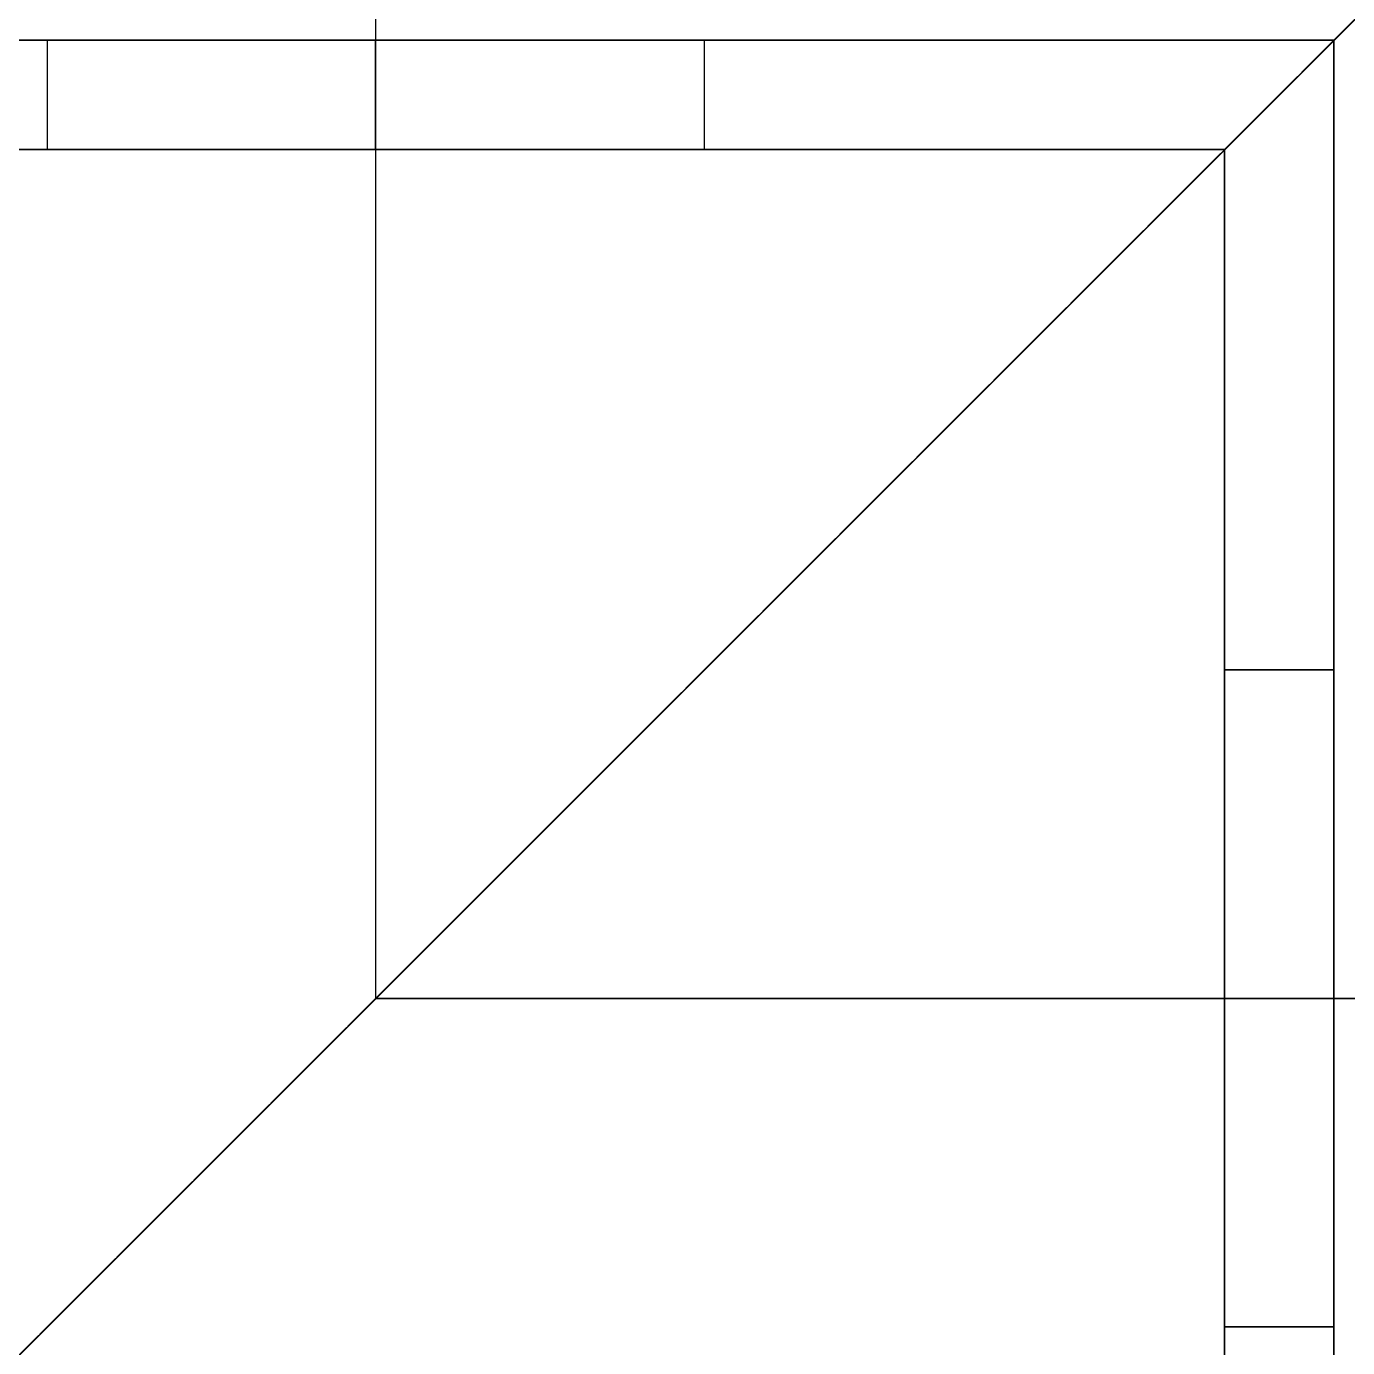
# Model space of a CAD drawing. Header units: millimetres. Extents: x -6529 to 809, y -8611 to 207.
# Drawn here: x -493.35 to -469.22, y -8597.38 to -8573.25 of the extents above; entities that cross this region are included whole.
import ezdxf

# ---------------------------------------------------------------- set-up
doc = ezdxf.new("R2010")
doc.units = ezdxf.units.MM
doc.header["$MEASUREMENT"] = 0
doc.layers.add('staal', color=5, linetype='Continuous', true_color=0x0000ff)

msp = doc.modelspace()

# ---------------------------------------------------------------- linework, layer by layer
at = {"layer": 'staal'}
for p, q in [((-506.974, -8611.003, 1952), (-466.974, -8571.003, 1952)), ((-506.974, -8611.003), (-466.974, -8571.003)), ((-506.974, -8611.003), (-466.974, -8571.003)), ((-466.974, -8571.003), (-506.974, -8611.003, 40)), ((-506.974, -8611.003, 676), (-466.974, -8571.003, 676)), ((-492.974, -8573.503, 2122.5), (-492.974, -8575.503, 2122.5)), ((-492.974, -8573.503, 2047.5), (-492.974, -8575.503, 2047.5)), ((-492.974, -8573.503, 1821.5), (-492.974, -8575.503, 1821.5)), ((-492.974, -8573.503, 1896.5), (-492.974, -8575.503, 1896.5)), ((-492.974, -8573.503, 95.5), (-492.974, -8575.503, 95.5)), ((-492.974, -8573.503, 170.5), (-492.974, -8575.503, 170.5)), ((-492.974, -8573.503, 545.5), (-492.974, -8575.503, 545.5)), ((-492.974, -8573.503, 620.5), (-492.974, -8575.503, 620.5)), ((-492.974, -8573.503, 846.5), (-492.974, -8575.503, 846.5)), ((-492.974, -8573.503, 771.5), (-492.974, -8575.503, 771.5)), ((-486.974, -8575.503, 1992), (-486.974, -8573.503, 1992)), ((-486.974, -8575.503, 2160), (-486.974, -8573.503, 2160)), ((-486.974, -8573.503, 2128.5), (-486.974, -8575.503, 2128.5)), ((-486.974, -8573.503, 2116.5), (-486.974, -8575.503, 2116.5)), ((-486.974, -8573.503, 2053.5), (-486.974, -8575.503, 2053.5)), ((-486.974, -8573.503, 2041.5), (-486.974, -8575.503, 2041.5)), ((-486.974, -8575.503, 1952), (-486.974, -8573.503, 1952)), ((-486.974, -8575.503, 1784), (-486.974, -8573.503, 1784)), ((-486.974, -8573.503, 1815.5), (-486.974, -8575.503, 1815.5)), ((-486.974, -8573.503, 1827.5), (-486.974, -8575.503, 1827.5)), ((-486.974, -8573.503, 1890.5), (-486.974, -8575.503, 1890.5)), ((-486.974, -8573.503, 1902.5), (-486.974, -8575.503, 1902.5)), ((-486.974, -8575.503, 40), (-486.974, -8573.503, 40)), ((-486.974, -8575.503, 208), (-486.974, -8573.503, 208)), ((-486.974, -8573.503, 101.5), (-486.974, -8575.503, 101.5)), ((-486.974, -8573.503, 89.5), (-486.974, -8575.503, 89.5)), ((-486.974, -8573.503, 176.5), (-486.974, -8575.503, 176.5)), ((-486.974, -8573.503, 164.5), (-486.974, -8575.503, 164.5)), ((-486.974, -8575.503, 676), (-486.974, -8573.503, 676)), ((-486.974, -8575.503, 508), (-486.974, -8573.503, 508)), ((-486.974, -8573.503, 539.5), (-486.974, -8575.503, 539.5)), ((-486.974, -8573.503, 551.5), (-486.974, -8575.503, 551.5)), ((-486.974, -8573.503, 614.5), (-486.974, -8575.503, 614.5)), ((-486.974, -8573.503, 626.5), (-486.974, -8575.503, 626.5)), ((-486.974, -8575.503, 716), (-486.974, -8573.503, 716)), ((-486.974, -8575.503, 884), (-486.974, -8573.503, 884)), ((-486.974, -8573.503, 852.5), (-486.974, -8575.503, 852.5)), ((-486.974, -8573.503, 840.5), (-486.974, -8575.503, 840.5)), ((-486.974, -8573.503, 777.5), (-486.974, -8575.503, 777.5)), ((-486.974, -8573.503, 765.5), (-486.974, -8575.503, 765.5)), ((-480.974, -8573.503, 2122.5), (-480.974, -8575.503, 2122.5)), ((-480.974, -8573.503, 2047.5), (-480.974, -8575.503, 2047.5)), ((-480.974, -8573.503, 1821.5), (-480.974, -8575.503, 1821.5)), ((-480.974, -8573.503, 1896.5), (-480.974, -8575.503, 1896.5)), ((-480.974, -8573.503, 95.5), (-480.974, -8575.503, 95.5)), ((-480.974, -8573.503, 170.5), (-480.974, -8575.503, 170.5)), ((-480.974, -8573.503, 545.5), (-480.974, -8575.503, 545.5)), ((-480.974, -8573.503, 620.5), (-480.974, -8575.503, 620.5)), ((-480.974, -8573.503, 846.5), (-480.974, -8575.503, 846.5)), ((-480.974, -8573.503, 771.5), (-480.974, -8575.503, 771.5)), ((-469.474, -8585.003, 2047.5), (-471.474, -8585.003, 2047.5)), ((-469.474, -8585.003, 2122.5), (-471.474, -8585.003, 2122.5)), ((-469.474, -8585.003, 1896.5), (-471.474, -8585.003, 1896.5)), ((-469.474, -8585.003, 1821.5), (-471.474, -8585.003, 1821.5)), ((-471.474, -8585.003, 95.5), (-469.474, -8585.003, 95.5)), ((-471.474, -8585.003, 170.5), (-469.474, -8585.003, 170.5)), ((-469.474, -8585.003, 620.5), (-471.474, -8585.003, 620.5)), ((-469.474, -8585.003, 545.5), (-471.474, -8585.003, 545.5)), ((-469.474, -8585.003, 771.5), (-471.474, -8585.003, 771.5)), ((-469.474, -8585.003, 846.5), (-471.474, -8585.003, 846.5)), ((-469.474, -8591.003, 1992), (-471.474, -8591.003, 1992)), ((-469.474, -8591.003, 2160), (-471.474, -8591.003, 2160)), ((-469.474, -8591.003, 2053.5), (-471.474, -8591.003, 2053.5)), ((-469.474, -8591.003, 2041.5), (-471.474, -8591.003, 2041.5)), ((-469.474, -8591.003, 2128.5), (-471.474, -8591.003, 2128.5)), ((-469.474, -8591.003, 2116.5), (-471.474, -8591.003, 2116.5)), ((-469.474, -8591.003, 1952), (-471.474, -8591.003, 1952)), ((-469.474, -8591.003, 1784), (-471.474, -8591.003, 1784)), ((-469.474, -8591.003, 1890.5), (-471.474, -8591.003, 1890.5)), ((-469.474, -8591.003, 1902.5), (-471.474, -8591.003, 1902.5)), ((-469.474, -8591.003, 1815.5), (-471.474, -8591.003, 1815.5)), ((-469.474, -8591.003, 1827.5), (-471.474, -8591.003, 1827.5)), ((-471.474, -8591.003, 40), (-469.474, -8591.003, 40)), ((-471.474, -8591.003, 208), (-469.474, -8591.003, 208)), ((-471.474, -8591.003, 101.5), (-469.474, -8591.003, 101.5)), ((-471.474, -8591.003, 89.5), (-469.474, -8591.003, 89.5)), ((-471.474, -8591.003, 176.5), (-469.474, -8591.003, 176.5)), ((-471.474, -8591.003, 164.5), (-469.474, -8591.003, 164.5)), ((-469.474, -8591.003, 676), (-471.474, -8591.003, 676)), ((-469.474, -8591.003, 508), (-471.474, -8591.003, 508)), ((-469.474, -8591.003, 614.5), (-471.474, -8591.003, 614.5)), ((-469.474, -8591.003, 626.5), (-471.474, -8591.003, 626.5)), ((-469.474, -8591.003, 539.5), (-471.474, -8591.003, 539.5)), ((-469.474, -8591.003, 551.5), (-471.474, -8591.003, 551.5)), ((-469.474, -8591.003, 716), (-471.474, -8591.003, 716)), ((-469.474, -8591.003, 884), (-471.474, -8591.003, 884)), ((-469.474, -8591.003, 777.5), (-471.474, -8591.003, 777.5)), ((-469.474, -8591.003, 765.5), (-471.474, -8591.003, 765.5)), ((-469.474, -8591.003, 852.5), (-471.474, -8591.003, 852.5)), ((-469.474, -8591.003, 840.5), (-471.474, -8591.003, 840.5)), ((-469.474, -8597.003, 2047.5), (-471.474, -8597.003, 2047.5)), ((-469.474, -8597.003, 2122.5), (-471.474, -8597.003, 2122.5)), ((-469.474, -8597.003, 1896.5), (-471.474, -8597.003, 1896.5)), ((-469.474, -8597.003, 1821.5), (-471.474, -8597.003, 1821.5)), ((-471.474, -8597.003, 95.5), (-469.474, -8597.003, 95.5)), ((-471.474, -8597.003, 170.5), (-469.474, -8597.003, 170.5)), ((-469.474, -8597.003, 620.5), (-471.474, -8597.003, 620.5)), ((-469.474, -8597.003, 545.5), (-471.474, -8597.003, 545.5)), ((-469.474, -8597.003, 771.5), (-471.474, -8597.003, 771.5)), ((-469.474, -8597.003, 846.5), (-471.474, -8597.003, 846.5))]:
    msp.add_line(p, q, dxfattribs=at)
for points in [[(-486.974, -8520.503, 1992), (-486.974, -8555.753, 1992), (-486.974, -8591.003, 1992)], [(-486.974, -8520.503, 1990), (-486.974, -8555.753, 1990), (-486.974, -8591.003, 1990)], [(-486.974, -8520.503, 1954), (-486.974, -8555.753, 1954), (-486.974, -8591.003, 1954)], [(-486.974, -8520.503, 1952), (-486.974, -8555.753, 1952), (-486.974, -8591.003, 1952)], [(-486.974, -8520.503, 716), (-486.974, -8555.753, 716), (-486.974, -8591.003, 716)], [(-486.974, -8520.503, 714), (-486.974, -8555.753, 714), (-486.974, -8591.003, 714)], [(-486.974, -8520.503, 678), (-486.974, -8555.753, 678), (-486.974, -8591.003, 678)], [(-486.974, -8520.503, 676), (-486.974, -8555.753, 676), (-486.974, -8591.003, 676)], [(-486.974, -8521.503, 40), (-486.974, -8556.253, 40), (-486.974, -8591.003, 40)], [(-486.974, -8521.503, 38), (-486.974, -8556.253, 38), (-486.974, -8591.003, 38)], [(-486.974, -8521.503, 2), (-486.974, -8556.253, 2), (-486.974, -8591.003, 2)], [(-486.974, -8521.503), (-486.974, -8556.253), (-486.974, -8591.003)], [(-506.974, -8611.003, 1992), (-486.974, -8591.003, 1992), (-466.974, -8571.003, 1992)], [(-506.974, -8611.003, 1952), (-486.974, -8591.003, 1952), (-466.974, -8571.003, 1952)], [(-466.974, -8571.003, 1992), (-486.974, -8591.003, 1992), (-506.974, -8611.003, 1992)], [(-506.974, -8611.003, 40), (-486.974, -8591.003, 40), (-466.974, -8571.003, 40)], [(-506.974, -8611.003, 40), (-486.974, -8591.003, 40), (-466.974, -8571.003, 40)], [(-506.974, -8611.003, 676), (-486.974, -8591.003, 676), (-466.974, -8571.003, 676)], [(-466.974, -8571.003, 716), (-486.974, -8591.003, 716), (-506.974, -8611.003, 716)], [(-506.974, -8611.003, 716), (-486.974, -8591.003, 716), (-466.974, -8571.003, 716)], [(-468.974, -8573.003, 1990), (-486.974, -8591.003, 1990), (-504.974, -8609.003, 1990)], [(-504.974, -8609.003, 1954), (-486.974, -8591.003, 1954), (-468.974, -8573.003, 1954)], [(-504.974, -8609.003, 1990), (-486.974, -8591.003, 1990), (-468.974, -8573.003, 1990)], [(-468.974, -8573.003, 1954), (-486.974, -8591.003, 1954), (-504.974, -8609.003, 1954)], [(-468.974, -8573.003, 38), (-486.974, -8591.003, 38), (-504.974, -8609.003, 38)], [(-504.974, -8609.003, 2), (-486.974, -8591.003, 2), (-468.974, -8573.003, 2)], [(-468.974, -8573.003, 38), (-486.974, -8591.003, 38), (-504.974, -8609.003, 38)], [(-504.974, -8609.003, 2), (-486.974, -8591.003, 2), (-468.974, -8573.003, 2)], [(-504.974, -8609.003, 714), (-486.974, -8591.003, 714), (-468.974, -8573.003, 714)], [(-468.974, -8573.003, 678), (-486.974, -8591.003, 678), (-504.974, -8609.003, 678)], [(-468.974, -8573.003, 714), (-486.974, -8591.003, 714), (-504.974, -8609.003, 714)], [(-504.974, -8609.003, 678), (-486.974, -8591.003, 678), (-468.974, -8573.003, 678)], [(-504.474, -8573.503, 1992), (-486.974, -8573.503, 1992), (-469.474, -8573.503, 1992)], [(-504.474, -8573.503, 2160), (-486.974, -8573.503, 2160), (-469.474, -8573.503, 2160)], [(-504.474, -8573.503, 2076), (-486.974, -8573.503, 2076), (-469.474, -8573.503, 2076)], [(-504.474, -8573.503, 1952), (-486.974, -8573.503, 1952), (-469.474, -8573.503, 1952)], [(-504.474, -8573.503, 1784), (-486.974, -8573.503, 1784), (-469.474, -8573.503, 1784)], [(-504.474, -8573.503, 1868), (-486.974, -8573.503, 1868), (-469.474, -8573.503, 1868)], [(-469.474, -8573.503, 40), (-486.974, -8573.503, 40), (-504.474, -8573.503, 40)], [(-469.474, -8573.503, 208), (-486.974, -8573.503, 208), (-504.474, -8573.503, 208)], [(-469.474, -8573.503, 124), (-486.974, -8573.503, 124), (-504.474, -8573.503, 124)], [(-504.474, -8573.503, 676), (-486.974, -8573.503, 676), (-469.474, -8573.503, 676)], [(-504.474, -8573.503, 508), (-486.974, -8573.503, 508), (-469.474, -8573.503, 508)], [(-504.474, -8573.503, 592), (-486.974, -8573.503, 592), (-469.474, -8573.503, 592)], [(-504.474, -8573.503, 716), (-486.974, -8573.503, 716), (-469.474, -8573.503, 716)], [(-504.474, -8573.503, 884), (-486.974, -8573.503, 884), (-469.474, -8573.503, 884)], [(-504.474, -8573.503, 800), (-486.974, -8573.503, 800), (-469.474, -8573.503, 800)], [(-486.974, -8573.503, 1992), (-486.974, -8573.503, 2016.75), (-486.974, -8573.503, 2041.5)], [(-486.974, -8573.503, 2053.5), (-486.974, -8573.503, 2085), (-486.974, -8573.503, 2116.5)], [(-486.974, -8573.503, 2128.5), (-486.974, -8573.503, 2144.25), (-486.974, -8573.503, 2160)], [(-486.974, -8573.503, 1952), (-486.974, -8573.503, 1927.25), (-486.974, -8573.503, 1902.5)], [(-486.974, -8573.503, 1890.5), (-486.974, -8573.503, 1859), (-486.974, -8573.503, 1827.5)], [(-486.974, -8573.503, 1815.5), (-486.974, -8573.503, 1799.75), (-486.974, -8573.503, 1784)], [(-486.974, -8573.503, 40), (-486.974, -8573.503, 64.75), (-486.974, -8573.503, 89.5)], [(-486.974, -8573.503, 101.5), (-486.974, -8573.503, 133), (-486.974, -8573.503, 164.5)], [(-486.974, -8573.503, 176.5), (-486.974, -8573.503, 192.25), (-486.974, -8573.503, 208)], [(-486.974, -8573.503, 676), (-486.974, -8573.503, 651.25), (-486.974, -8573.503, 626.5)], [(-486.974, -8573.503, 614.5), (-486.974, -8573.503, 583), (-486.974, -8573.503, 551.5)], [(-486.974, -8573.503, 539.5), (-486.974, -8573.503, 523.75), (-486.974, -8573.503, 508)], [(-486.974, -8573.503, 716), (-486.974, -8573.503, 740.75), (-486.974, -8573.503, 765.5)], [(-486.974, -8573.503, 777.5), (-486.974, -8573.503, 809), (-486.974, -8573.503, 840.5)], [(-486.974, -8573.503, 852.5), (-486.974, -8573.503, 868.25), (-486.974, -8573.503, 884)], [(-469.474, -8573.503, 1992), (-469.474, -8573.503, 2076), (-469.474, -8573.503, 2160)], [(-469.474, -8573.503, 1992), (-469.474, -8591.003, 1992), (-469.474, -8608.503, 1992)], [(-469.474, -8573.503, 2160), (-469.474, -8591.003, 2160), (-469.474, -8608.503, 2160)], [(-469.474, -8573.503, 2076), (-469.474, -8591.003, 2076), (-469.474, -8608.503, 2076)], [(-469.474, -8573.503, 1952), (-469.474, -8573.503, 1868), (-469.474, -8573.503, 1784)], [(-469.474, -8573.503, 1952), (-469.474, -8591.003, 1952), (-469.474, -8608.503, 1952)], [(-469.474, -8573.503, 1784), (-469.474, -8591.003, 1784), (-469.474, -8608.503, 1784)], [(-469.474, -8573.503, 1868), (-469.474, -8591.003, 1868), (-469.474, -8608.503, 1868)], [(-469.474, -8608.503, 40), (-469.474, -8591.003, 40), (-469.474, -8573.503, 40)], [(-469.474, -8573.503, 40), (-469.474, -8573.503, 124), (-469.474, -8573.503, 208)], [(-469.474, -8608.503, 208), (-469.474, -8591.003, 208), (-469.474, -8573.503, 208)], [(-469.474, -8608.503, 124), (-469.474, -8591.003, 124), (-469.474, -8573.503, 124)], [(-469.474, -8573.503, 676), (-469.474, -8573.503, 592), (-469.474, -8573.503, 508)], [(-469.474, -8573.503, 676), (-469.474, -8591.003, 676), (-469.474, -8608.503, 676)], [(-469.474, -8573.503, 508), (-469.474, -8591.003, 508), (-469.474, -8608.503, 508)], [(-469.474, -8573.503, 592), (-469.474, -8591.003, 592), (-469.474, -8608.503, 592)], [(-469.474, -8573.503, 716), (-469.474, -8573.503, 800), (-469.474, -8573.503, 884)], [(-469.474, -8573.503, 716), (-469.474, -8591.003, 716), (-469.474, -8608.503, 716)], [(-469.474, -8573.503, 884), (-469.474, -8591.003, 884), (-469.474, -8608.503, 884)], [(-469.474, -8573.503, 800), (-469.474, -8591.003, 800), (-469.474, -8608.503, 800)], [(-471.474, -8575.503, 1992), (-486.974, -8575.503, 1992), (-502.474, -8575.503, 1992)], [(-471.474, -8575.503, 2160), (-486.974, -8575.503, 2160), (-502.474, -8575.503, 2160)], [(-471.474, -8575.503, 2076), (-486.974, -8575.503, 2076), (-502.474, -8575.503, 2076)], [(-471.474, -8575.503, 1952), (-486.974, -8575.503, 1952), (-502.474, -8575.503, 1952)], [(-471.474, -8575.503, 1784), (-486.974, -8575.503, 1784), (-502.474, -8575.503, 1784)], [(-471.474, -8575.503, 1868), (-486.974, -8575.503, 1868), (-502.474, -8575.503, 1868)], [(-502.474, -8575.503, 40), (-486.974, -8575.503, 40), (-471.474, -8575.503, 40)], [(-502.474, -8575.503, 208), (-486.974, -8575.503, 208), (-471.474, -8575.503, 208)], [(-502.474, -8575.503, 124), (-486.974, -8575.503, 124), (-471.474, -8575.503, 124)], [(-471.474, -8575.503, 676), (-486.974, -8575.503, 676), (-502.474, -8575.503, 676)], [(-471.474, -8575.503, 508), (-486.974, -8575.503, 508), (-502.474, -8575.503, 508)], [(-471.474, -8575.503, 592), (-486.974, -8575.503, 592), (-502.474, -8575.503, 592)], [(-471.474, -8575.503, 716), (-486.974, -8575.503, 716), (-502.474, -8575.503, 716)], [(-471.474, -8575.503, 884), (-486.974, -8575.503, 884), (-502.474, -8575.503, 884)], [(-471.474, -8575.503, 800), (-486.974, -8575.503, 800), (-502.474, -8575.503, 800)], [(-486.974, -8575.503, 1992), (-486.974, -8575.503, 2016.75), (-486.974, -8575.503, 2041.5)], [(-486.974, -8575.503, 2053.5), (-486.974, -8575.503, 2085), (-486.974, -8575.503, 2116.5)], [(-486.974, -8575.503, 2128.5), (-486.974, -8575.503, 2144.25), (-486.974, -8575.503, 2160)], [(-486.974, -8575.503, 1952), (-486.974, -8575.503, 1927.25), (-486.974, -8575.503, 1902.5)], [(-486.974, -8575.503, 1890.5), (-486.974, -8575.503, 1859), (-486.974, -8575.503, 1827.5)], [(-486.974, -8575.503, 1815.5), (-486.974, -8575.503, 1799.75), (-486.974, -8575.503, 1784)], [(-486.974, -8575.503, 40), (-486.974, -8575.503, 64.75), (-486.974, -8575.503, 89.5)], [(-486.974, -8575.503, 101.5), (-486.974, -8575.503, 133), (-486.974, -8575.503, 164.5)], [(-486.974, -8575.503, 176.5), (-486.974, -8575.503, 192.25), (-486.974, -8575.503, 208)], [(-486.974, -8575.503, 676), (-486.974, -8575.503, 651.25), (-486.974, -8575.503, 626.5)], [(-486.974, -8575.503, 614.5), (-486.974, -8575.503, 583), (-486.974, -8575.503, 551.5)], [(-486.974, -8575.503, 539.5), (-486.974, -8575.503, 523.75), (-486.974, -8575.503, 508)], [(-486.974, -8575.503, 716), (-486.974, -8575.503, 740.75), (-486.974, -8575.503, 765.5)], [(-486.974, -8575.503, 777.5), (-486.974, -8575.503, 809), (-486.974, -8575.503, 840.5)], [(-486.974, -8575.503, 852.5), (-486.974, -8575.503, 868.25), (-486.974, -8575.503, 884)], [(-471.474, -8606.503, 1992), (-471.474, -8591.003, 1992), (-471.474, -8575.503, 1992)], [(-471.474, -8575.503, 1992), (-471.474, -8575.503, 2076), (-471.474, -8575.503, 2160)], [(-471.474, -8606.503, 2160), (-471.474, -8591.003, 2160), (-471.474, -8575.503, 2160)], [(-471.474, -8606.503, 2076), (-471.474, -8591.003, 2076), (-471.474, -8575.503, 2076)], [(-471.474, -8606.503, 1952), (-471.474, -8591.003, 1952), (-471.474, -8575.503, 1952)], [(-471.474, -8575.503, 1952), (-471.474, -8575.503, 1868), (-471.474, -8575.503, 1784)], [(-471.474, -8606.503, 1784), (-471.474, -8591.003, 1784), (-471.474, -8575.503, 1784)], [(-471.474, -8606.503, 1868), (-471.474, -8591.003, 1868), (-471.474, -8575.503, 1868)], [(-471.474, -8575.503, 40), (-471.474, -8575.503, 124), (-471.474, -8575.503, 208)], [(-471.474, -8575.503, 40), (-471.474, -8591.003, 40), (-471.474, -8606.503, 40)], [(-471.474, -8575.503, 208), (-471.474, -8591.003, 208), (-471.474, -8606.503, 208)], [(-471.474, -8575.503, 124), (-471.474, -8591.003, 124), (-471.474, -8606.503, 124)], [(-471.474, -8606.503, 676), (-471.474, -8591.003, 676), (-471.474, -8575.503, 676)], [(-471.474, -8575.503, 676), (-471.474, -8575.503, 592), (-471.474, -8575.503, 508)], [(-471.474, -8606.503, 508), (-471.474, -8591.003, 508), (-471.474, -8575.503, 508)], [(-471.474, -8606.503, 592), (-471.474, -8591.003, 592), (-471.474, -8575.503, 592)], [(-471.474, -8606.503, 716), (-471.474, -8591.003, 716), (-471.474, -8575.503, 716)], [(-471.474, -8575.503, 716), (-471.474, -8575.503, 800), (-471.474, -8575.503, 884)], [(-471.474, -8606.503, 884), (-471.474, -8591.003, 884), (-471.474, -8575.503, 884)], [(-471.474, -8606.503, 800), (-471.474, -8591.003, 800), (-471.474, -8575.503, 800)], [(-486.974, -8591.003, 1992), (-451.724, -8591.003, 1992), (-416.474, -8591.003, 1992)], [(-486.974, -8591.003, 1990), (-451.724, -8591.003, 1990), (-416.474, -8591.003, 1990)], [(-486.974, -8591.003, 1954), (-451.724, -8591.003, 1954), (-416.474, -8591.003, 1954)], [(-486.974, -8591.003, 1952), (-451.724, -8591.003, 1952), (-416.474, -8591.003, 1952)], [(-486.974, -8591.003, 1952), (-486.974, -8591.003, 1953), (-486.974, -8591.003, 1954)], [(-486.974, -8591.003, 1990), (-486.974, -8591.003, 1991), (-486.974, -8591.003, 1992)], [(-416.474, -8591.003, 40), (-451.724, -8591.003, 40), (-486.974, -8591.003, 40)], [(-416.474, -8591.003, 38), (-451.724, -8591.003, 38), (-486.974, -8591.003, 38)], [(-416.474, -8591.003, 2), (-451.724, -8591.003, 2), (-486.974, -8591.003, 2)], [(-416.474, -8591.003), (-451.724, -8591.003), (-486.974, -8591.003)], [(-486.974, -8591.003, 716), (-451.724, -8591.003, 716), (-416.474, -8591.003, 716)], [(-486.974, -8591.003, 714), (-451.724, -8591.003, 714), (-416.474, -8591.003, 714)], [(-486.974, -8591.003, 678), (-451.724, -8591.003, 678), (-416.474, -8591.003, 678)], [(-486.974, -8591.003, 676), (-451.724, -8591.003, 676), (-416.474, -8591.003, 676)], [(-486.974, -8591.003, 676), (-486.974, -8591.003, 677), (-486.974, -8591.003, 678)], [(-486.974, -8591.003, 714), (-486.974, -8591.003, 715), (-486.974, -8591.003, 716)], [(-471.474, -8591.003, 1992), (-471.474, -8591.003, 2016.75), (-471.474, -8591.003, 2041.5)], [(-471.474, -8591.003, 2053.5), (-471.474, -8591.003, 2085), (-471.474, -8591.003, 2116.5)], [(-471.474, -8591.003, 2128.5), (-471.474, -8591.003, 2144.25), (-471.474, -8591.003, 2160)], [(-471.474, -8591.003, 1952), (-471.474, -8591.003, 1927.25), (-471.474, -8591.003, 1902.5)], [(-471.474, -8591.003, 1890.5), (-471.474, -8591.003, 1859), (-471.474, -8591.003, 1827.5)], [(-471.474, -8591.003, 1815.5), (-471.474, -8591.003, 1799.75), (-471.474, -8591.003, 1784)], [(-471.474, -8591.003, 40), (-471.474, -8591.003, 64.75), (-471.474, -8591.003, 89.5)], [(-471.474, -8591.003, 101.5), (-471.474, -8591.003, 133), (-471.474, -8591.003, 164.5)], [(-471.474, -8591.003, 176.5), (-471.474, -8591.003, 192.25), (-471.474, -8591.003, 208)], [(-471.474, -8591.003, 676), (-471.474, -8591.003, 651.25), (-471.474, -8591.003, 626.5)], [(-471.474, -8591.003, 614.5), (-471.474, -8591.003, 583), (-471.474, -8591.003, 551.5)], [(-471.474, -8591.003, 539.5), (-471.474, -8591.003, 523.75), (-471.474, -8591.003, 508)], [(-471.474, -8591.003, 716), (-471.474, -8591.003, 740.75), (-471.474, -8591.003, 765.5)], [(-471.474, -8591.003, 777.5), (-471.474, -8591.003, 809), (-471.474, -8591.003, 840.5)], [(-471.474, -8591.003, 852.5), (-471.474, -8591.003, 868.25), (-471.474, -8591.003, 884)], [(-469.474, -8591.003, 1992), (-469.474, -8591.003, 2016.75), (-469.474, -8591.003, 2041.5)], [(-469.474, -8591.003, 2053.5), (-469.474, -8591.003, 2085), (-469.474, -8591.003, 2116.5)], [(-469.474, -8591.003, 2128.5), (-469.474, -8591.003, 2144.25), (-469.474, -8591.003, 2160)], [(-469.474, -8591.003, 1952), (-469.474, -8591.003, 1927.25), (-469.474, -8591.003, 1902.5)], [(-469.474, -8591.003, 1890.5), (-469.474, -8591.003, 1859), (-469.474, -8591.003, 1827.5)], [(-469.474, -8591.003, 1815.5), (-469.474, -8591.003, 1799.75), (-469.474, -8591.003, 1784)], [(-469.474, -8591.003, 40), (-469.474, -8591.003, 64.75), (-469.474, -8591.003, 89.5)], [(-469.474, -8591.003, 101.5), (-469.474, -8591.003, 133), (-469.474, -8591.003, 164.5)], [(-469.474, -8591.003, 176.5), (-469.474, -8591.003, 192.25), (-469.474, -8591.003, 208)], [(-469.474, -8591.003, 676), (-469.474, -8591.003, 651.25), (-469.474, -8591.003, 626.5)], [(-469.474, -8591.003, 614.5), (-469.474, -8591.003, 583), (-469.474, -8591.003, 551.5)], [(-469.474, -8591.003, 539.5), (-469.474, -8591.003, 523.75), (-469.474, -8591.003, 508)], [(-469.474, -8591.003, 716), (-469.474, -8591.003, 740.75), (-469.474, -8591.003, 765.5)], [(-469.474, -8591.003, 777.5), (-469.474, -8591.003, 809), (-469.474, -8591.003, 840.5)], [(-469.474, -8591.003, 852.5), (-469.474, -8591.003, 868.25), (-469.474, -8591.003, 884)], [(-487.127, -8591.155, 1992), (-487.127, -8591.155, 1991), (-487.127, -8591.155, 1990)], [(-487.127, -8591.155, 1954), (-487.127, -8591.155, 1953), (-487.127, -8591.155, 1952)], [(-487.127, -8591.155, 40), (-487.127, -8591.155, 39), (-487.127, -8591.155, 38)], [(-487.127, -8591.155, 2), (-487.127, -8591.155, 1), (-487.127, -8591.155)], [(-487.127, -8591.155, 40), (-487.127, -8591.155, 39), (-487.127, -8591.155, 38)], [(-487.127, -8591.155, 2), (-487.127, -8591.155, 1), (-487.127, -8591.155)], [(-487.127, -8591.155, 716), (-487.127, -8591.155, 715), (-487.127, -8591.155, 714)], [(-487.127, -8591.155, 678), (-487.127, -8591.155, 677), (-487.127, -8591.155, 676)]]:
    msp.add_open_spline(points, degree=2, dxfattribs=at)
for points, knots in [([(-492.974, -8573.503, 2122.5), (-492.974, -8573.503, 2128.5), (-486.974, -8573.503, 2128.5), (-480.974, -8573.503, 2128.5), (-480.974, -8573.503, 2122.5), (-480.974, -8573.503, 2116.5), (-486.974, -8573.503, 2116.5), (-492.974, -8573.503, 2116.5), (-492.974, -8573.503, 2122.5)], [0, 0, 0, 7.853982, 7.853982, 15.707963, 15.707963, 23.561945, 23.561945, 31.415927, 31.415927, 31.415927]), ([(-492.974, -8573.503, 2047.5), (-492.974, -8573.503, 2053.5), (-486.974, -8573.503, 2053.5), (-480.974, -8573.503, 2053.5), (-480.974, -8573.503, 2047.5), (-480.974, -8573.503, 2041.5), (-486.974, -8573.503, 2041.5), (-492.974, -8573.503, 2041.5), (-492.974, -8573.503, 2047.5)], [0, 0, 0, 7.853982, 7.853982, 15.707963, 15.707963, 23.561945, 23.561945, 31.415927, 31.415927, 31.415927]), ([(-492.974, -8573.503, 1821.5), (-492.974, -8573.503, 1815.5), (-486.974, -8573.503, 1815.5), (-480.974, -8573.503, 1815.5), (-480.974, -8573.503, 1821.5), (-480.974, -8573.503, 1827.5), (-486.974, -8573.503, 1827.5), (-492.974, -8573.503, 1827.5), (-492.974, -8573.503, 1821.5)], [0, 0, 0, 7.853982, 7.853982, 15.707963, 15.707963, 23.561945, 23.561945, 31.415927, 31.415927, 31.415927]), ([(-492.974, -8573.503, 1896.5), (-492.974, -8573.503, 1890.5), (-486.974, -8573.503, 1890.5), (-480.974, -8573.503, 1890.5), (-480.974, -8573.503, 1896.5), (-480.974, -8573.503, 1902.5), (-486.974, -8573.503, 1902.5), (-492.974, -8573.503, 1902.5), (-492.974, -8573.503, 1896.5)], [0, 0, 0, 7.853982, 7.853982, 15.707963, 15.707963, 23.561945, 23.561945, 31.415927, 31.415927, 31.415927]), ([(-480.974, -8573.503, 95.5), (-480.974, -8573.503, 101.5), (-486.974, -8573.503, 101.5), (-492.974, -8573.503, 101.5), (-492.974, -8573.503, 95.5), (-492.974, -8573.503, 89.5), (-486.974, -8573.503, 89.5), (-480.974, -8573.503, 89.5), (-480.974, -8573.503, 95.5)], [0, 0, 0, 7.853982, 7.853982, 15.707963, 15.707963, 23.561945, 23.561945, 31.415927, 31.415927, 31.415927]), ([(-480.974, -8573.503, 170.5), (-480.974, -8573.503, 176.5), (-486.974, -8573.503, 176.5), (-492.974, -8573.503, 176.5), (-492.974, -8573.503, 170.5), (-492.974, -8573.503, 164.5), (-486.974, -8573.503, 164.5), (-480.974, -8573.503, 164.5), (-480.974, -8573.503, 170.5)], [0, 0, 0, 7.853982, 7.853982, 15.707963, 15.707963, 23.561945, 23.561945, 31.415927, 31.415927, 31.415927]), ([(-492.974, -8573.503, 545.5), (-492.974, -8573.503, 539.5), (-486.974, -8573.503, 539.5), (-480.974, -8573.503, 539.5), (-480.974, -8573.503, 545.5), (-480.974, -8573.503, 551.5), (-486.974, -8573.503, 551.5), (-492.974, -8573.503, 551.5), (-492.974, -8573.503, 545.5)], [0, 0, 0, 7.853982, 7.853982, 15.707963, 15.707963, 23.561945, 23.561945, 31.415927, 31.415927, 31.415927]), ([(-492.974, -8573.503, 620.5), (-492.974, -8573.503, 614.5), (-486.974, -8573.503, 614.5), (-480.974, -8573.503, 614.5), (-480.974, -8573.503, 620.5), (-480.974, -8573.503, 626.5), (-486.974, -8573.503, 626.5), (-492.974, -8573.503, 626.5), (-492.974, -8573.503, 620.5)], [0, 0, 0, 7.853982, 7.853982, 15.707963, 15.707963, 23.561945, 23.561945, 31.415927, 31.415927, 31.415927]), ([(-492.974, -8573.503, 846.5), (-492.974, -8573.503, 852.5), (-486.974, -8573.503, 852.5), (-480.974, -8573.503, 852.5), (-480.974, -8573.503, 846.5), (-480.974, -8573.503, 840.5), (-486.974, -8573.503, 840.5), (-492.974, -8573.503, 840.5), (-492.974, -8573.503, 846.5)], [0, 0, 0, 7.853982, 7.853982, 15.707963, 15.707963, 23.561945, 23.561945, 31.415927, 31.415927, 31.415927]), ([(-492.974, -8573.503, 771.5), (-492.974, -8573.503, 777.5), (-486.974, -8573.503, 777.5), (-480.974, -8573.503, 777.5), (-480.974, -8573.503, 771.5), (-480.974, -8573.503, 765.5), (-486.974, -8573.503, 765.5), (-492.974, -8573.503, 765.5), (-492.974, -8573.503, 771.5)], [0, 0, 0, 7.853982, 7.853982, 15.707963, 15.707963, 23.561945, 23.561945, 31.415927, 31.415927, 31.415927]), ([(-492.974, -8575.503, 2122.5), (-492.974, -8575.503, 2116.5), (-486.974, -8575.503, 2116.5), (-480.974, -8575.503, 2116.5), (-480.974, -8575.503, 2122.5), (-480.974, -8575.503, 2128.5), (-486.974, -8575.503, 2128.5), (-492.974, -8575.503, 2128.5), (-492.974, -8575.503, 2122.5)], [-31.415927, -31.415927, -31.415927, -23.561945, -23.561945, -15.707963, -15.707963, -7.853982, -7.853982, 0, 0, 0]), ([(-492.974, -8575.503, 2047.5), (-492.974, -8575.503, 2041.5), (-486.974, -8575.503, 2041.5), (-480.974, -8575.503, 2041.5), (-480.974, -8575.503, 2047.5), (-480.974, -8575.503, 2053.5), (-486.974, -8575.503, 2053.5), (-492.974, -8575.503, 2053.5), (-492.974, -8575.503, 2047.5)], [-31.415927, -31.415927, -31.415927, -23.561945, -23.561945, -15.707963, -15.707963, -7.853982, -7.853982, 0, 0, 0]), ([(-492.974, -8575.503, 1821.5), (-492.974, -8575.503, 1827.5), (-486.974, -8575.503, 1827.5), (-480.974, -8575.503, 1827.5), (-480.974, -8575.503, 1821.5), (-480.974, -8575.503, 1815.5), (-486.974, -8575.503, 1815.5), (-492.974, -8575.503, 1815.5), (-492.974, -8575.503, 1821.5)], [-31.415927, -31.415927, -31.415927, -23.561945, -23.561945, -15.707963, -15.707963, -7.853982, -7.853982, 0, 0, 0]), ([(-492.974, -8575.503, 1896.5), (-492.974, -8575.503, 1902.5), (-486.974, -8575.503, 1902.5), (-480.974, -8575.503, 1902.5), (-480.974, -8575.503, 1896.5), (-480.974, -8575.503, 1890.5), (-486.974, -8575.503, 1890.5), (-492.974, -8575.503, 1890.5), (-492.974, -8575.503, 1896.5)], [-31.415927, -31.415927, -31.415927, -23.561945, -23.561945, -15.707963, -15.707963, -7.853982, -7.853982, 0, 0, 0]), ([(-480.974, -8575.503, 95.5), (-480.974, -8575.503, 89.5), (-486.974, -8575.503, 89.5), (-492.974, -8575.503, 89.5), (-492.974, -8575.503, 95.5), (-492.974, -8575.503, 101.5), (-486.974, -8575.503, 101.5), (-480.974, -8575.503, 101.5), (-480.974, -8575.503, 95.5)], [-31.415927, -31.415927, -31.415927, -23.561945, -23.561945, -15.707963, -15.707963, -7.853982, -7.853982, 0, 0, 0]), ([(-480.974, -8575.503, 170.5), (-480.974, -8575.503, 164.5), (-486.974, -8575.503, 164.5), (-492.974, -8575.503, 164.5), (-492.974, -8575.503, 170.5), (-492.974, -8575.503, 176.5), (-486.974, -8575.503, 176.5), (-480.974, -8575.503, 176.5), (-480.974, -8575.503, 170.5)], [-31.415927, -31.415927, -31.415927, -23.561945, -23.561945, -15.707963, -15.707963, -7.853982, -7.853982, 0, 0, 0]), ([(-492.974, -8575.503, 545.5), (-492.974, -8575.503, 551.5), (-486.974, -8575.503, 551.5), (-480.974, -8575.503, 551.5), (-480.974, -8575.503, 545.5), (-480.974, -8575.503, 539.5), (-486.974, -8575.503, 539.5), (-492.974, -8575.503, 539.5), (-492.974, -8575.503, 545.5)], [-31.415927, -31.415927, -31.415927, -23.561945, -23.561945, -15.707963, -15.707963, -7.853982, -7.853982, 0, 0, 0]), ([(-492.974, -8575.503, 620.5), (-492.974, -8575.503, 626.5), (-486.974, -8575.503, 626.5), (-480.974, -8575.503, 626.5), (-480.974, -8575.503, 620.5), (-480.974, -8575.503, 614.5), (-486.974, -8575.503, 614.5), (-492.974, -8575.503, 614.5), (-492.974, -8575.503, 620.5)], [-31.415927, -31.415927, -31.415927, -23.561945, -23.561945, -15.707963, -15.707963, -7.853982, -7.853982, 0, 0, 0]), ([(-492.974, -8575.503, 846.5), (-492.974, -8575.503, 840.5), (-486.974, -8575.503, 840.5), (-480.974, -8575.503, 840.5), (-480.974, -8575.503, 846.5), (-480.974, -8575.503, 852.5), (-486.974, -8575.503, 852.5), (-492.974, -8575.503, 852.5), (-492.974, -8575.503, 846.5)], [-31.415927, -31.415927, -31.415927, -23.561945, -23.561945, -15.707963, -15.707963, -7.853982, -7.853982, 0, 0, 0]), ([(-492.974, -8575.503, 771.5), (-492.974, -8575.503, 765.5), (-486.974, -8575.503, 765.5), (-480.974, -8575.503, 765.5), (-480.974, -8575.503, 771.5), (-480.974, -8575.503, 777.5), (-486.974, -8575.503, 777.5), (-492.974, -8575.503, 777.5), (-492.974, -8575.503, 771.5)], [-31.415927, -31.415927, -31.415927, -23.561945, -23.561945, -15.707963, -15.707963, -7.853982, -7.853982, 0, 0, 0]), ([(-471.474, -8585.003, 2047.5), (-471.474, -8585.003, 2041.5), (-471.474, -8591.003, 2041.5), (-471.474, -8597.003, 2041.5), (-471.474, -8597.003, 2047.5), (-471.474, -8597.003, 2053.5), (-471.474, -8591.003, 2053.5), (-471.474, -8585.003, 2053.5), (-471.474, -8585.003, 2047.5)], [-31.415927, -31.415927, -31.415927, -23.561945, -23.561945, -15.707963, -15.707963, -7.853982, -7.853982, 0, 0, 0]), ([(-471.474, -8585.003, 2122.5), (-471.474, -8585.003, 2116.5), (-471.474, -8591.003, 2116.5), (-471.474, -8597.003, 2116.5), (-471.474, -8597.003, 2122.5), (-471.474, -8597.003, 2128.5), (-471.474, -8591.003, 2128.5), (-471.474, -8585.003, 2128.5), (-471.474, -8585.003, 2122.5)], [-31.415927, -31.415927, -31.415927, -23.561945, -23.561945, -15.707963, -15.707963, -7.853982, -7.853982, 0, 0, 0]), ([(-471.474, -8585.003, 1896.5), (-471.474, -8585.003, 1902.5), (-471.474, -8591.003, 1902.5), (-471.474, -8597.003, 1902.5), (-471.474, -8597.003, 1896.5), (-471.474, -8597.003, 1890.5), (-471.474, -8591.003, 1890.5), (-471.474, -8585.003, 1890.5), (-471.474, -8585.003, 1896.5)], [-31.415927, -31.415927, -31.415927, -23.561945, -23.561945, -15.707963, -15.707963, -7.853982, -7.853982, 0, 0, 0]), ([(-471.474, -8585.003, 1821.5), (-471.474, -8585.003, 1827.5), (-471.474, -8591.003, 1827.5), (-471.474, -8597.003, 1827.5), (-471.474, -8597.003, 1821.5), (-471.474, -8597.003, 1815.5), (-471.474, -8591.003, 1815.5), (-471.474, -8585.003, 1815.5), (-471.474, -8585.003, 1821.5)], [-31.415927, -31.415927, -31.415927, -23.561945, -23.561945, -15.707963, -15.707963, -7.853982, -7.853982, 0, 0, 0]), ([(-471.474, -8585.003, 95.5), (-471.474, -8585.003, 101.5), (-471.474, -8591.003, 101.5), (-471.474, -8597.003, 101.5), (-471.474, -8597.003, 95.5), (-471.474, -8597.003, 89.5), (-471.474, -8591.003, 89.5), (-471.474, -8585.003, 89.5), (-471.474, -8585.003, 95.5)], [0, 0, 0, 7.853982, 7.853982, 15.707963, 15.707963, 23.561945, 23.561945, 31.415927, 31.415927, 31.415927]), ([(-471.474, -8585.003, 170.5), (-471.474, -8585.003, 176.5), (-471.474, -8591.003, 176.5), (-471.474, -8597.003, 176.5), (-471.474, -8597.003, 170.5), (-471.474, -8597.003, 164.5), (-471.474, -8591.003, 164.5), (-471.474, -8585.003, 164.5), (-471.474, -8585.003, 170.5)], [0, 0, 0, 7.853982, 7.853982, 15.707963, 15.707963, 23.561945, 23.561945, 31.415927, 31.415927, 31.415927]), ([(-471.474, -8585.003, 620.5), (-471.474, -8585.003, 626.5), (-471.474, -8591.003, 626.5), (-471.474, -8597.003, 626.5), (-471.474, -8597.003, 620.5), (-471.474, -8597.003, 614.5), (-471.474, -8591.003, 614.5), (-471.474, -8585.003, 614.5), (-471.474, -8585.003, 620.5)], [-31.415927, -31.415927, -31.415927, -23.561945, -23.561945, -15.707963, -15.707963, -7.853982, -7.853982, 0, 0, 0]), ([(-471.474, -8585.003, 545.5), (-471.474, -8585.003, 551.5), (-471.474, -8591.003, 551.5), (-471.474, -8597.003, 551.5), (-471.474, -8597.003, 545.5), (-471.474, -8597.003, 539.5), (-471.474, -8591.003, 539.5), (-471.474, -8585.003, 539.5), (-471.474, -8585.003, 545.5)], [-31.415927, -31.415927, -31.415927, -23.561945, -23.561945, -15.707963, -15.707963, -7.853982, -7.853982, 0, 0, 0]), ([(-471.474, -8585.003, 771.5), (-471.474, -8585.003, 765.5), (-471.474, -8591.003, 765.5), (-471.474, -8597.003, 765.5), (-471.474, -8597.003, 771.5), (-471.474, -8597.003, 777.5), (-471.474, -8591.003, 777.5), (-471.474, -8585.003, 777.5), (-471.474, -8585.003, 771.5)], [-31.415927, -31.415927, -31.415927, -23.561945, -23.561945, -15.707963, -15.707963, -7.853982, -7.853982, 0, 0, 0]), ([(-471.474, -8585.003, 846.5), (-471.474, -8585.003, 840.5), (-471.474, -8591.003, 840.5), (-471.474, -8597.003, 840.5), (-471.474, -8597.003, 846.5), (-471.474, -8597.003, 852.5), (-471.474, -8591.003, 852.5), (-471.474, -8585.003, 852.5), (-471.474, -8585.003, 846.5)], [-31.415927, -31.415927, -31.415927, -23.561945, -23.561945, -15.707963, -15.707963, -7.853982, -7.853982, 0, 0, 0]), ([(-469.474, -8585.003, 2047.5), (-469.474, -8585.003, 2053.5), (-469.474, -8591.003, 2053.5), (-469.474, -8597.003, 2053.5), (-469.474, -8597.003, 2047.5), (-469.474, -8597.003, 2041.5), (-469.474, -8591.003, 2041.5), (-469.474, -8585.003, 2041.5), (-469.474, -8585.003, 2047.5)], [0, 0, 0, 7.853982, 7.853982, 15.707963, 15.707963, 23.561945, 23.561945, 31.415927, 31.415927, 31.415927]), ([(-469.474, -8585.003, 2122.5), (-469.474, -8585.003, 2128.5), (-469.474, -8591.003, 2128.5), (-469.474, -8597.003, 2128.5), (-469.474, -8597.003, 2122.5), (-469.474, -8597.003, 2116.5), (-469.474, -8591.003, 2116.5), (-469.474, -8585.003, 2116.5), (-469.474, -8585.003, 2122.5)], [0, 0, 0, 7.853982, 7.853982, 15.707963, 15.707963, 23.561945, 23.561945, 31.415927, 31.415927, 31.415927]), ([(-469.474, -8585.003, 1896.5), (-469.474, -8585.003, 1890.5), (-469.474, -8591.003, 1890.5), (-469.474, -8597.003, 1890.5), (-469.474, -8597.003, 1896.5), (-469.474, -8597.003, 1902.5), (-469.474, -8591.003, 1902.5), (-469.474, -8585.003, 1902.5), (-469.474, -8585.003, 1896.5)], [0, 0, 0, 7.853982, 7.853982, 15.707963, 15.707963, 23.561945, 23.561945, 31.415927, 31.415927, 31.415927]), ([(-469.474, -8585.003, 1821.5), (-469.474, -8585.003, 1815.5), (-469.474, -8591.003, 1815.5), (-469.474, -8597.003, 1815.5), (-469.474, -8597.003, 1821.5), (-469.474, -8597.003, 1827.5), (-469.474, -8591.003, 1827.5), (-469.474, -8585.003, 1827.5), (-469.474, -8585.003, 1821.5)], [0, 0, 0, 7.853982, 7.853982, 15.707963, 15.707963, 23.561945, 23.561945, 31.415927, 31.415927, 31.415927]), ([(-469.474, -8585.003, 95.5), (-469.474, -8585.003, 89.5), (-469.474, -8591.003, 89.5), (-469.474, -8597.003, 89.5), (-469.474, -8597.003, 95.5), (-469.474, -8597.003, 101.5), (-469.474, -8591.003, 101.5), (-469.474, -8585.003, 101.5), (-469.474, -8585.003, 95.5)], [-31.415927, -31.415927, -31.415927, -23.561945, -23.561945, -15.707963, -15.707963, -7.853982, -7.853982, 0, 0, 0]), ([(-469.474, -8585.003, 170.5), (-469.474, -8585.003, 164.5), (-469.474, -8591.003, 164.5), (-469.474, -8597.003, 164.5), (-469.474, -8597.003, 170.5), (-469.474, -8597.003, 176.5), (-469.474, -8591.003, 176.5), (-469.474, -8585.003, 176.5), (-469.474, -8585.003, 170.5)], [-31.415927, -31.415927, -31.415927, -23.561945, -23.561945, -15.707963, -15.707963, -7.853982, -7.853982, 0, 0, 0]), ([(-469.474, -8585.003, 620.5), (-469.474, -8585.003, 614.5), (-469.474, -8591.003, 614.5), (-469.474, -8597.003, 614.5), (-469.474, -8597.003, 620.5), (-469.474, -8597.003, 626.5), (-469.474, -8591.003, 626.5), (-469.474, -8585.003, 626.5), (-469.474, -8585.003, 620.5)], [0, 0, 0, 7.853982, 7.853982, 15.707963, 15.707963, 23.561945, 23.561945, 31.415927, 31.415927, 31.415927]), ([(-469.474, -8585.003, 545.5), (-469.474, -8585.003, 539.5), (-469.474, -8591.003, 539.5), (-469.474, -8597.003, 539.5), (-469.474, -8597.003, 545.5), (-469.474, -8597.003, 551.5), (-469.474, -8591.003, 551.5), (-469.474, -8585.003, 551.5), (-469.474, -8585.003, 545.5)], [0, 0, 0, 7.853982, 7.853982, 15.707963, 15.707963, 23.561945, 23.561945, 31.415927, 31.415927, 31.415927]), ([(-469.474, -8585.003, 771.5), (-469.474, -8585.003, 777.5), (-469.474, -8591.003, 777.5), (-469.474, -8597.003, 777.5), (-469.474, -8597.003, 771.5), (-469.474, -8597.003, 765.5), (-469.474, -8591.003, 765.5), (-469.474, -8585.003, 765.5), (-469.474, -8585.003, 771.5)], [0, 0, 0, 7.853982, 7.853982, 15.707963, 15.707963, 23.561945, 23.561945, 31.415927, 31.415927, 31.415927]), ([(-469.474, -8585.003, 846.5), (-469.474, -8585.003, 852.5), (-469.474, -8591.003, 852.5), (-469.474, -8597.003, 852.5), (-469.474, -8597.003, 846.5), (-469.474, -8597.003, 840.5), (-469.474, -8591.003, 840.5), (-469.474, -8585.003, 840.5), (-469.474, -8585.003, 846.5)], [0, 0, 0, 7.853982, 7.853982, 15.707963, 15.707963, 23.561945, 23.561945, 31.415927, 31.415927, 31.415927])]:
    msp.add_rational_spline(points, [1, 0.707106781187, 1, 0.707106781187, 1, 0.707106781187, 1, 0.707106781187, 1], degree=2, knots=knots, dxfattribs=at)

doc.saveas('drawing.dxf')
